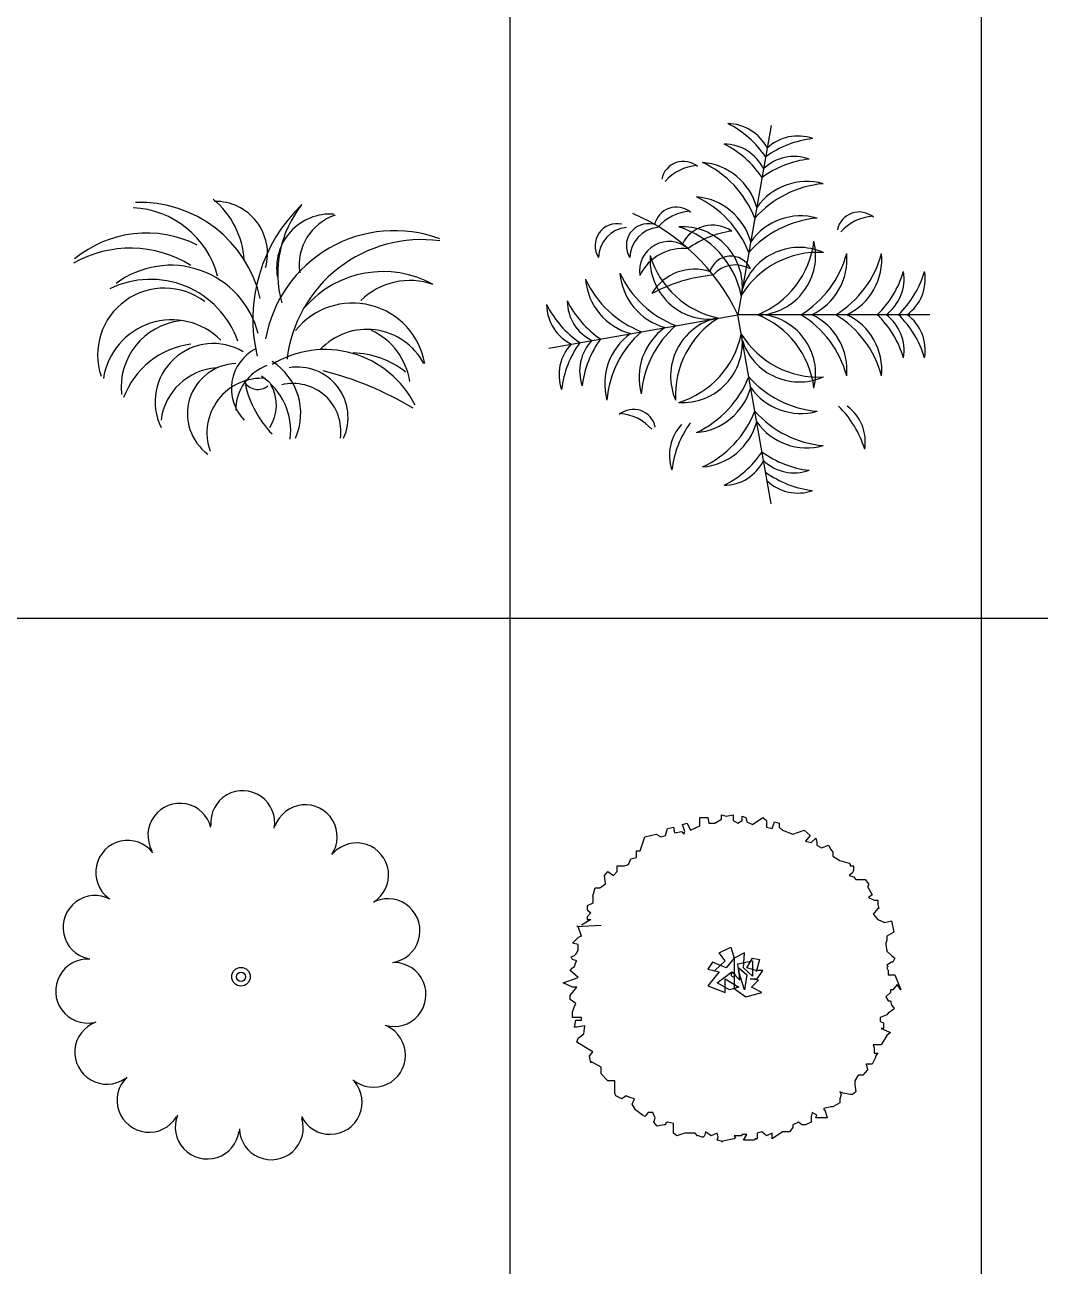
# Model space of a CAD drawing. Header units: inches. Extents: x 7658 to 73799, y 48 to 40262.
# Drawn here: x 49033 to 53379, y 20051 to 25364 of the extents above; entities that cross this region are included whole.
import ezdxf

# ---------------------------------------------------------------- set-up
doc = ezdxf.new("R2010")
doc.units = ezdxf.units.IN
doc.layers.add('www.cad-blocks.net', color=7, linetype='Continuous')

# ---------------------------------------------------------------- blocks, each defined once
blk = doc.blocks.new('A$C516926BB')
for p, q in [((39.72236739867458, 38.51941162519506), (39.7223673986739, -2.748136921582045e-06)), ((41.73906751558161, 38.51941162519506), (41.73906751558116, 2.361047870836956)), ((7.570399702672148e-07, 22.12922739924215), (62.41206010361452, 22.12922739924215))]:
    blk.add_line(p, q)
blk = doc.blocks.new('A$C14A141C7')
at = {"color": 0}
for centre, major_axis, ratio, start_param, end_param in [((0.2842021636852223, 0.5492828836968329), (-0.3739168821868474, 0.3739168821868476), 0.9999999999997722, 4.150969047106484, 5.53396806282124), ((0.3610134339162414, 0.8065196338525311), (0.2623665516325348, 0.2623665516325348), 0.9999999999992292, 5.564176096381503, 6.373309974270062), ((0.6065212685507504, 0.8582683267327411), (-0.1584322391508573, 0.1584322391508573), 0.9999999999989552, 3.660058485645044, 5.512290698077107), ((1.449976557639502, 0.5762604668659606), (-0.4822510425955752, 0.4822510425955753), 0.9999999999999774, -0.02114833436326968, 1.016368639412213), ((1.345917126296627, 0.77352540915399), (-0.3334740703767872, 0.3334740703767872), 0.9999999999993618, 0.1093860415726791, 1.05378399546605), ((0.2366498775279524, 0.6619376327780628), (-0.2782019568741371, 0.2782019568741371), 0.9999999999994459, 4.185812465738694, 5.448754256104983), ((1.100084648508755, 0.7974385386357881), (0.1630271173311147, 0.1630271173311147), 0.9999999999992768, 0.7200572729341242, 2.527800041019533), ((1.191201776202661, 0.8097913934832377), (0.1589676630545992, 0.1589676630545992), 0.9999999999999835, 1.10902695833482, 2.50556916417543), ((0.3128385628251635, 0.4627521746319871), (-0.342140661811149, 0.342140661811149), 0.9999999999997027, -1.251174119013195, -0.09466514193853826), ((1.374533029665372, 0.3964781697970921), (0.5603013470934455, 1.26238537156947e-07), 0.9999996362024611, 1.219022369269767, 2.968097172727333), ((0.2436850342307935, 0.3902380303461541), (-0.3477638518344734, 0.3477638518344734), 0.9999999999999312, -1.340121168744095, -0.2670065204988867), ((1.49044428959337, 0.3380457389823732), (0.5804391225605374, 1.908006356608362e-07), 0.9999996362019524, 1.437488156166827, 3.023496353233944), ((0.4156424645057086, 0.4220297630681671), (0.2733757662973476, 0.2733757662973476), 0.9999999999997018, 5.743398485232064, 7.71488687060951), ((1.325366162297541, 0.3384025935540649), (-0.3134097271248558, 0.3134097271248558), 0.9999999999997891, -1.291346233344619, 0.06677630595280237), ((0.3300047297191213, 0.3518475068271982), (-0.2803726904955665, 0.2803726904955665), 0.999999999999801, 4.266964183195796, 5.953817097028915), ((1.439543177874612, 0.4434103971007062), (-0.2121792195766952, 0.2121792195766952), 0.9999999999996293, -1.127376313357043, -0.00952540968951876), ((0.3894227140735893, 0.4253313503093068), (-0.2020888384192049, 0.2020888384192049), 0.9999999999996784, -1.434328561582565, 1.113008556512126), ((1.195003209673359, 0.3335348594712286), (0.2216102886034803, 0.2216102886034803), 0.9999999999996162, 5.673001704143447, 7.96293279247052), ((0.421329166020314, 0.2780029193709197), (0.2099985601318451, 0.2099985601318451), 0.9999999999997026, 0.003017307346315899, 2.199890062843704), ((0.4902153634741353, 0.286547436598994), (0.2023866461186891, 0.2023866461186891), 0.9999999999996476, 0.9016248731769823, 2.464061607264533), ((1.256219419163699, 0.2598211334027383), (0.1942086012938404, 0.1942086012938404), 0.9999999999997852, 5.984025974134259, 7.886892945063146), ((0.5989562043273509, 0.2239239758937401), (0.1765087169942413, 0.1765087169942413), 0.9999999999998216, 0.2483246192832579, 2.811453405085695), ((1.155384640009515, 0.2685333654335409), (-0.2031710577766967, 0.2031710577766967), 0.9999999999998196, 4.073693020737664, 5.068039546331693), ((0.5468956223369332, 0.1189696636110966), (0.2504309995991095, 0.2504309995991095), 0.9999999999984482, 0.9104380478947124, 2.001313506017037), ((0.8677615617384618, 0.2808155413288205), (-0.1356056474000821, 0.1356056474000821), 0.9999999999999617, -0.3189154527286222, 1.564007578474472), ((1.07675378266822, 0.0162130051942313), (-0.3052553455475255, 0.3052553455475255), 0.9999999999999842, 4.392694780627716, 6.050634425146987), ((1.187102535960094, 0.05962478625224321), (-0.2647061945036034, 0.2647061945036034), 0.9999999999989548, -1.461463324678168, -0.8129168924668198), ((0.7027873756885583, 0.1734131886164505), (-0.1519623945955764, 0.1519623945955765), 0.9999999999981937, -0.747648200967837, 1.724318287912904), ((0.8987970039481752, 0.1878761035679872), (-0.1443356371325365, 0.1443356371325365), 0.9999999999990801, -0.4270893155497268, 0.7885453567788763), ((0.7087130203626657, 0.1743028991663778), (0.1866926949858433, 0.1866926949858433), 0.999999999999888, 5.085471001833612, 6.503630873892785), ((0.9595712496779925, 0.157211468563446), (-0.1525784934102495, 0.1525784934102496), 0.9999999999994869, 3.50330641867437, 5.667207685892095), ((0.6304916379738188, 0.1126161482309271), (-0.1823762496040886, 0.1823762496040887), 0.9999999999981786, -0.7152432423279114, 0.655076169354444), ((0.804303140617094, 0.09206466412069858), (-0.1646798721829751, 0.1646798721829751), 0.9999999999993903, -0.8642290677881279, 1.128578664272904), ((0.6472504892512916, 0.09843882921472868), (-0.1998443062983391, 0.1998443062983392), 0.9999999999991499, 3.804595692123995, 4.908333483431991), ((0.7518937840363833, -0.9474522368125236), (0.9487740722296842, 0.948774072229684), 0.9999999999987694, 0.2352958505206691, 0.5464718867027509), ((0.7894515175366905, 0.3451068738231697), (0.04787510668591647, 0.04787510668591647), 0.9999999999992285, 2.892119808922639, 4.602429544233416), ((1.175960090290346, 0.4001277330512494), (-0.3196895610268635, 0.3196895610268636), 0.9999999999963991, 1.01590500656011, 1.551190884083124), ((0.6900089362552535, 0.2093333454654385), (0.126158765583588, 0.126158765583588), 0.9999999999991118, 4.935174317754877, 6.010371637677675), ((0.939864114544207, 0.09788514022602612), (0.1448259467599128, 0.1448259467599128), 0.9999999999993548, 5.353819428725002, 7.308494412801098)]:
    blk.add_ellipse(centre, major_axis=major_axis, ratio=ratio, start_param=start_param, end_param=end_param, dxfattribs=at)
blk = doc.blocks.new('A$C003916FA')
at = {"color": 0}
for p in [(0.9611773817202902, 1.618898452422854), (0.009000062976156187, 0.666721480358774), (1.64038618152108, 0.8094492191994505), (0.9611773817202902, -1.365037860523444e-08)]:
    blk.add_line(p, (0.818449590395403, 0.8094492191994505), dxfattribs=at)
for centre, major_axis, ratio, start_param, end_param in [((0.7739324068536462, 1.437569661569569), (-0.1341456978707299, 0.1341456978707299), 0.9999999999992031, 4.385837204752832, 5.491230419149345), ((0.5838419080730546, 1.245534048507579), (-0.3019403602642543, 0.3019403602642544), 0.9999999999979783, 4.521733955780484, 5.033169115982558), ((1.188058548266781, 1.138994391505776), (0.3019403602638882, 0.301940360263888), 0.999999999999027, 0.9009502367293262, 1.41238550500494), ((1.075111981115697, 1.384463596080423), (0.1341456978707361, 0.1341456978707361), 0.9999999999993591, 0.442888920160434, 1.548282289281289), ((0.7584842910077896, 1.349959074415892), (-0.1341456978707299, 0.1341456978707299), 0.9999999999992031, 4.385837204752832, 5.491230419149345), ((0.568393792227198, 1.157923461353903), (0.3019403602636219, 0.3019403602636219), 0.9999999999987204, 6.092530282575065, 6.603965442778442), ((1.059663865363063, 1.296853008926746), (0.1341456978707361, 0.1341456978707361), 0.9999999999993591, 0.442888920160434, 1.548282289281289), ((0.5854046436318185, 1.370915485214709), (-0.06686084454950232, 0.06686084454950232), 0.9999999999984842, -1.488032947144741, 0.5890055562258087), ((0.6602145777096666, 1.242870846392407), (0.1453885398350126, 0.1453885398350126), 0.9999999999979265, 0.8659978724797053, 1.626832772550715), ((0.6458617579296515, 1.199231362419368), (-0.185794688422889, 0.185794688422889), 0.9999999999989508, 4.193134342207689, 5.417392269697752), ((0.4810664669555536, 1.061814493647489), (-0.3114604713608367, 0.3114604713608368), 0.9999999999994017, 4.299988403448278, 5.062092924150393), ((1.172610432514148, 1.051383804352099), (0.3019403602638882, 0.301940360263888), 0.999999999999027, 0.9009502367293262, 1.41238550500494), ((1.113942496104528, 1.116696129141474), (-0.1857946884228173, 0.1857946884228174), 0.9999999999993102, -1.05406926193597, 0.1701888669246099), ((1.221800060626492, 0.9312032231757712), (-0.3114604713607218, 0.3114604713607219), 0.9999999999992257, -0.6987699020001171, 0.06333478352668376), ((0.5544976132371175, 1.175171030500678), (0.06686084454941683, 0.06686084454941682), 0.9999999999987251, 0.08276337965038551, 2.159801883021775), ((0.6198992433896819, 1.05199067981539), (0.1857946884228239, 0.1857946884228239), 0.9999999999991471, 5.763930669001539, 6.988188596492655), ((0.4551039523223608, 0.9145738110435104), (-0.3114604713608367, 0.3114604713608368), 0.9999999999994017, 4.299988403448278, 5.062092924150393), ((0.01683682220163973, 0.4274909873433899), (-0.6278833253125319, 0.627883325312532), 0.999999999999234, 4.371651884382283, 5.090401008680911), ((0.6293075472217424, 1.047126391678376), (0.1453885398349124, 0.1453885398349124), 0.9999999999978376, 0.8659978724798381, 1.626832772551534), ((1.195837546273196, 0.7839625401984449), (0.3114604713613324, 0.3114604713613324), 0.9999999999975326, 0.8720264247963759, 1.634131110321035), ((1.087979981564558, 0.9694554465374949), (-0.185794688422639, 0.1857946884226391), 0.9999999999997028, -1.054069261935802, 0.1701888669247518), ((1.337475716472909, 1.154566350880259), (-0.0668608445494104, 0.06686084454941042), 0.999999999998199, -1.488032947146319, 0.5890055562282992), ((1.412285650550984, 1.026521712431304), (0.1453885398349038, 0.1453885398349038), 0.999999999998685, 0.8659978724805221, 1.626832772552318), ((0.3011427765381995, 1.105449674606461), (0.0662645268627631, 0.0662645268627631), 0.9999999999994252, 0.5595131247053448, 2.929591752426639), ((0.3539640730180054, 1.051520893716543), (-0.09304232581096004, 0.09304232581096004), 0.999999999999193, -0.6949116978071317, 0.7619053943720515), ((0.4350732414879985, 1.105449674606461), (0.0662645268627631, 0.0662645268627631), 0.9999999999994252, 0.5595131247053448, 2.929591752426639), ((0.4878945381544781, 1.051520893716543), (-0.09304232581096004, 0.09304232581096004), 0.999999999999193, -0.6949116978071317, 0.7619053943720515), ((0.581872212047756, 0.9292323612928612), (-0.1811163919110658, 0.1811163919110658), 0.9999999999999135, 3.812251839108248, 5.561222502517523), ((0.4535549532781715, 0.813913406918573), (0.2740065563160405, 0.2740065563160404), 0.9999999999995847, 5.701405222012923, 6.775154925288603), ((0.710262559546436, 1.04975558784713), (0.1010235809029414, 0.1010235809029414), 0.9999999999994764, 0.1742978004466259, 1.909449465813654), ((0.5234135628425065, 0.9968476999624727), (-0.08900490374505779, 0.0890049037450578), 0.9999999999978512, -1.503175144091317, 0.9420634770249197), ((0.8464185190323406, 0.7593822499686667), (0.2906016656854276, 0.2906016656854275), 0.999999999998616, 0.9176220331823846, 1.41186971138669), ((0.7594826697181816, 1.169575354284689), (0.274006556316003, 0.274006556316003), 0.9999999999999458, 4.305142017290161, 5.378891667261944), ((0.8953317696709746, 1.063232495682541), (-0.1811163919111836, 0.1811163919111836), 0.9999999999996181, 2.415988417839743, 4.164958994563516), ((0.583852175199354, 0.8874777431378789), (-0.1452432330501856, 0.1452432330501856), 0.9999999999999276, -0.8944178283712638, 0.3333065012209273), ((0.7876380504537792, 0.9676801095113206), (0.06541853935299365, 0.06541853935299363), 0.9999999999961097, 5.920606100318818, 8.379812477643476), ((1.081727869581982, 0.841094354532288), (-0.1811163919111778, 0.1811163919111778), 0.9999999999996413, -1.197899483129041, 0.551071414411799), ((1.162865230925718, 0.6888429129226097), (0.2740065563159987, 0.2740065563159987), 0.9999999999999714, 0.729760737367819, 1.803510652066963), ((0.8588828330402976, 1.185529384354368), (-0.3114604713607116, 0.3114604713607116), 0.9999999999984073, 2.903725287008314, 3.665829752494826), ((1.02282848198297, 1.04709995194321), (0.1857946884228336, 0.1857946884228336), 0.9999999999996899, 4.367667500077317, 5.59192518997254), ((1.00839499484573, 1.185529384354368), (0.3114604713607193, 0.3114604713607193), 0.999999999999548, 4.474521613803239, 5.236626079288836), ((1.172340643881853, 1.04709995194321), (-0.1857946884228024, 0.1857946884228024), 0.9999999999987212, 2.796871173281915, 4.021128863178505), ((0.6986664048185958, 1.046026511760829), (0.1811163919111139, 0.1811163919111138), 0.9999999999997125, 2.29275917749226, 4.041729877619094), ((0.8139854011456009, 1.174343723849006), (0.2740065563161256, 0.2740065563161256), 0.9999999999989216, 2.649622834032319, 3.72337259466679), ((0.6335588653498689, 0.7913225840211453), (-0.1505470426555922, 0.1505470426555923), 0.9999999999998161, -1.109197485356116, 0.25075560728409), ((0.8087496410378208, 0.8941099611429308), (0.0906667396387821, 0.09066673963878209), 0.9999999999991045, 0.269474740740087, 1.634840075722745), ((0.5660842243241859, 1.146832219993485), (0.311460471360667, 0.3114604713606668), 0.9999999999996672, 2.791888431440269, 3.553992983620506), ((0.4286673055601113, 0.9820369891583596), (0.1857946884227657, 0.1857946884227657), 0.9999999999989758, 2.436589306033475, 3.660847107139312), ((0.7133249605874425, 1.172794725368249), (-0.3114604713611105, 0.3114604713611106), 0.9999999999985552, 1.221092104645945, 1.983196656825145), ((0.575908041823368, 1.007999494159549), (0.1857946884226496, 0.1857946884226495), 0.9999999999994243, 2.436589306032833, 3.660847107138892), ((0.777816845566349, 0.2875450920923868), (0.4909622527237034, 0.4909622527237033), 0.9999999999970596, 0.8796588934335499, 1.276517192847477), ((1.118208116766027, 1.11621793564359), (-0.3019403602636274, 0.3019403602636274), 0.9999999999988329, 3.125470904828587, 3.636905959829989), ((1.340335215013965, 0.9623620409945488), (-0.1341456978706389, 0.1341456978706389), 0.9999999999984309, 2.989574121176739, 4.094966959977092), ((1.208745141934287, 1.11621793564359), (-0.3019403602636274, 0.3019403602636274), 0.9999999999988329, 3.125470904828587, 3.636905959829989), ((1.430872240462122, 0.9623620409945488), (0.1341456978708442, 0.1341456978708442), 0.9999999999988022, 4.560370447973016, 5.665763286770482), ((0.3817422376732793, 1.043947076896302), (0.3019403602636642, 0.3019403602636641), 0.9999999999964096, 2.820812226530208, 3.332247340523504), ((0.189706554655686, 0.8538566472702769), (-0.1341456978706644, 0.1341456978706644), 0.9999999999990621, 0.7919548832600416, 1.897347813502659), ((0.2779395385427961, 0.8694144972384947), (-0.1341456978706454, 0.1341456978706455), 0.9999999999998523, 0.7919548832584398, 1.897347813502899), ((0.469975221560162, 1.059504926864747), (0.3019403602636569, 0.3019403602636569), 0.9999999999983207, 2.820812226531255, 3.332247340523149), ((0.7594826697181816, 0.4493230844877871), (-0.274006556316003, 0.274006556316003), 0.9999999999999458, 4.045886293507435, 5.119635943479218), ((0.8953317696709746, 0.555665943463282), (0.1811163919111836, 0.1811163919111836), 0.9999999999996181, 5.259818966205863, 7.008789542929637), ((0.8588828330402976, 0.4333690544181081), (0.3114604713607116, 0.3114604713607116), 0.999999999998407, 5.758948208274553, 6.521052673761066), ((1.02282848198297, 0.571798486829266), (-0.185794688422999, 0.185794688422999), 0.9999999999990941, 3.832852770797132, 5.057110460692242), ((1.00839499484573, 0.4333690544181081), (-0.311460471360719, 0.311460471360719), 0.999999999999549, 4.188151881480542, 4.950256346966142), ((1.172340643881853, 0.571798486829266), (0.1857946884228572, 0.1857946884228572), 0.9999999999993168, 5.403649097591167, 6.627906787487644), ((1.118208116766027, 0.5026805031288859), (0.3019403602636274, 0.3019403602636274), 0.9999999999988332, 5.78787200093939, 6.299307055940792), ((1.340335215013965, 0.656536397777927), (0.1341456978706389, 0.1341456978706389), 0.9999999999984311, 5.329811000792287, 6.43520383959264), ((1.208745141934287, 0.5026805031288859), (0.3019403602636274, 0.3019403602636274), 0.9999999999988332, 5.78787200093939, 6.299307055940792), ((1.430872240462122, 0.656536397777927), (-0.1341456978708441, 0.1341456978708442), 0.9999999999988024, 3.759014673998897, 4.864407512796364), ((0.6584433052209988, 0.5399189262714117), (-0.1857946884228448, 0.1857946884228448), 0.9999999999993744, -0.1701885240029344, 1.054069075726733), ((0.8439362788551534, 0.4320614010812278), (0.3114604713609014, 0.3114604713609014), 0.9999999999989052, 1.507461904151421, 2.269566291506276), ((0.7868044436434047, 0.5461710359797962), (0.1811163919110859, 0.1811163919110859), 0.999999999999539, 1.019725076704655, 2.76869554269387), ((0.9390559408286663, 0.4650337039668102), (-0.2740065563160153, 0.2740065563160153), 0.9999999999996019, -0.2327140001722623, 0.84103554903262), ((0.3310456235383299, 0.5682350321717422), (0.1341456978708677, 0.1341456978708676), 0.9999999999986381, 1.593310727739782, 2.698703503260441), ((0.576514917600889, 0.4552885062969381), (0.3019403602639238, 0.3019403602639237), 0.9999999999995158, 1.729207494273439, 2.240642500189372), ((0.5112025687710684, 0.5139564212702226), (-0.1857946884227568, 0.1857946884227568), 0.999999999999865, -0.1701885240035592, 1.054069075726523), ((0.6966955424054504, 0.4060988957064637), (-0.3114604713606948, 0.3114604713606948), 0.999999999999698, -0.06333442264317668, 0.6987699647121124), ((0.581872212047756, 0.689666077106267), (0.1811163919110658, 0.1811163919110658), 0.9999999999999135, 3.863555458251857, 5.61252612166113), ((0.4535549532781715, 0.8049850318539029), (-0.2740065563160404, 0.2740065563160405), 0.9999999999995847, 2.649623035480777, 3.723372738756456), ((1.081727869581982, 0.7778040842401879), (0.1811163919111632, 0.1811163919111632), 0.9999999999996276, 2.590521239177124, 4.339492136718839), ((1.162865230925718, 0.9300555258498662), (-0.2740065563159986, 0.2740065563159986), 0.9999999999999718, 1.33808200152283, 2.411831916221974), ((0.2428126396514472, 0.552677182203297), (0.1341456978707711, 0.1341456978707711), 0.9999999999993472, 1.593310727739798, 2.698703503259587), ((0.4882819336207831, 0.4397306563287202), (-0.3019403602634302, 0.3019403602634304), 0.9999999999972328, 0.1584111674794799, 0.6698461733966483), ((0.4551039523223608, 0.7043246277289654), (0.3114604713608367, 0.3114604713608367), 0.9999999999994017, 4.362685036618986, 5.124789557321101), ((1.195837546273196, 0.8349358985740309), (-0.3114604713613324, 0.3114604713613324), 0.9999999999975324, 1.507461543268759, 2.269566228793417), ((0.6198992433896819, 0.5669077589570861), (-0.1857946884228239, 0.1857946884228239), 0.9999999999991471, 2.436589364276724, 3.660847291767841), ((1.087979981564558, 0.6494429922349809), (0.185794688422639, 0.185794688422639), 0.9999999999997029, 2.971403786665041, 4.195661915525594), ((0.3720361180151031, 0.3097744942822374), (-0.06686084454941192, 0.06686084454941194), 0.9999999999993896, 4.123383424157504, 6.200421927529256), ((0.2972261838438044, 0.1817298554599347), (0.1453885398346169, 0.1453885398346168), 0.9999999999993195, 6.22714886142279, 6.987983761496047), ((0.4810664669555536, 0.5570839451249867), (0.3114604713608367, 0.3114604713608367), 0.9999999999994017, 4.362685036618986, 5.124789557321101), ((1.221800060626492, 0.6876952155967047), (0.3114604713607219, 0.3114604713607218), 0.9999999999992262, 3.078257870063109, 3.84036255558991), ((0.9521789647790229, 0.1111915937005961), (0.3019403602636274, 0.3019403602636274), 0.9999999999988332, 5.78787200093939, 6.299307055940792), ((1.174306063026961, 0.2650474883496372), (0.1341456978706389, 0.1341456978706389), 0.9999999999984311, 5.329811000792287, 6.43520383959264), ((0.7151275576306944, 0.2087859428568208), (0.1341456978708677, 0.1341456978708676), 0.9999999999986381, 1.593310727739782, 2.698703503260441), ((0.9605968516000303, 0.0958394169820167), (-0.3019403602636301, 0.3019403602636302), 0.99999999999883, 0.1584111674787998, 0.6698461733953422), ((0.6458617579296515, 0.4196670763531074), (0.185794688422889, 0.185794688422889), 0.9999999999989508, 4.007385691071628, 5.23164361856169), ((1.113942496104528, 0.5022023096310022), (0.1857946884227535, 0.1857946884227535), 0.9999999999992409, 2.971403786664465, 4.195661915525793), ((0.568393792227198, 0.460974977418573), (-0.3019403602636218, 0.3019403602636219), 0.9999999999987204, 2.820812517990937, 3.332247678194315), ((1.172610432514148, 0.5675146344203768), (-0.3019403602638879, 0.3019403602638879), 0.999999999999027, 1.729207148584853, 2.240642416860467), ((0.7584842910077896, 0.2689393643565836), (0.1341456978707299, 0.1341456978707298), 0.9999999999992032, 3.933547541620034, 5.038940756016547), ((1.059663865363063, 0.3220454298457298), (-0.1341456978707361, 0.1341456978707361), 0.9999999999993587, 1.593310364308504, 2.698703733429359), ((1.187839700993436, 0.4811451918724288), (0.3019403602636016, 0.3019403602636015), 0.9999999999994243, 3.300003475379991, 3.811438743656055), ((1.074893133842352, 0.2356759869244343), (-0.1341456978707361, 0.1341456978707361), 0.9999999999993587, 1.593310364308504, 2.698703733429359)]:
    blk.add_ellipse(centre, major_axis=major_axis, ratio=ratio, start_param=start_param, end_param=end_param, dxfattribs=at)
blk = doc.blocks.new('A$C0B0E77E6')
for centre, major_axis, ratio, start_param, end_param in [((0.8003880957360252, 1.442288008897549), (-0.09683619833919441, 0.09683619833919442), 0.9999999999967607, 3.752947920099214, 7.151951814343205), ((0.5316586107910553, 1.388311776644741), (-0.09683619833919702, 0.09683619833919703), 0.9999999999973488, 4.171826792980123, 7.570830711507055), ((1.067838815654795, 1.382295662080423), (-0.09683619833915855, 0.09683619833915855), 0.999999999998687, 3.334069006161006, 6.73307293715443), ((0.3081161301647626, 1.229699945808989), (0.09683619833908644, 0.09683619833908642), 0.9999999999999238, 6.161502049265377, 9.560506037044489), ((1.287766111320025, 1.218707957829338), (-0.09683619833918218, 0.0968361983391822), 0.9999999999982601, 2.915189980663944, 6.314193985123021), ((0.168413179500476, 0.993877943459438), (-0.09683619833914188, 0.09683619833914191), 0.9999999999996978, -1.273600538391687, 2.125403517774521), ((1.42214255500835, 0.9798106960558925), (-0.09683619833931102, 0.09683619833931104), 0.9999999999951839, 2.496310846924055, 5.895314912951497), ((0.1367056676388074, 0.7216215353996631), (-0.09683619833916224, 0.09683619833916225), 0.9999999999992171, -0.8547213923508297, 2.544282686088914), ((0.7929925031521634, 0.7831637098631745), (0.02813831186521298, 0.02813831186521298), 0.9999999999882662, 5.497787143776272, 11.78097245095586), ((0.7929925031521634, 0.7831637098631745), (-0.01406915593257147, 0.01406915593257148), 0.9999999999932434, 3.92699081699062, 10.21017612417021), ((1.447733239312583, 0.7069113838524572), (0.09683619833906162, 0.09683619833906161), 0.9999999999998573, 3.648228006692567, 7.047232081645693), ((0.2184761119926861, 0.460006328675945), (-0.0968361983390527, 0.09683619833905271), 0.9999999999995428, -0.4358422296752185, 2.963161810182387), ((1.36011330232509, 0.4471967917172606), (0.09683619833920148, 0.09683619833920147), 0.9999999999981455, 3.229348903350129, 6.628352928682665), ((0.3995856599501622, 0.2542679687933287), (-0.09683619833911024, 0.09683619833911024), 0.9999999999995338, -0.01696314446080693, 3.382040821490584), ((1.174433026760425, 0.2455739318104406), (0.09683619833907581, 0.09683619833907578), 0.9999999999999193, 2.810469918527627, 6.209473868527856), ((0.6487188254782268, 0.1399804874256461), (-0.09683619833927756, 0.09683619833927758), 0.9999999999950598, 0.4019158204556812, 3.800919726083042), ((0.9227982198308382, 0.1369052283002929), (0.09683619833927032, 0.09683619833927032), 0.9999999999958246, 2.391591028627589, 5.790594927436336)]:
    blk.add_ellipse(centre, major_axis=major_axis, ratio=ratio, start_param=start_param, end_param=end_param)
blk = doc.blocks.new('A$C5ED60417')
for p, q in [((0.5848410350197355, 1.35043282098195), (0.5848410350197355, 1.385889389665408)), ((0.5848410350197355, 1.385889389665408), (0.6192686331824007, 1.385889389665408)), ((0.6192686331824007, 1.385889389665408), (0.6241501584249818, 1.36225167720977)), ((0.678189497216863, 1.379928575161784), (0.678189497216863, 1.397605473113572)), ((0.678189497216863, 1.397605473113572), (0.6978868794953996, 1.391747431389604)), ((0.6978868794953996, 1.391747431389604), (0.7273473112636566, 1.397605473113572)), ((0.7273473112636566, 1.397605473113572), (0.7273473112636566, 1.374070533437589)), ((0.7666564346691302, 1.374070533437589), (0.7666564346691302, 1.391747431389604)), ((0.7666564346691302, 1.391747431389604), (0.7813866505532587, 1.385889389665408)), ((0.7813866505532587, 1.385889389665408), (0.786353816449946, 1.368212491464647)), ((0.8109327234733428, 1.356393635236827), (0.8551233716236766, 1.385889389665408)), ((0.8551233716236766, 1.385889389665408), (0.8698535875078051, 1.374070533437589)), ((0.4374532340307269, 1.309220983105433), (0.4472162840181682, 1.33871673728504)), ((0.4472162840181682, 1.33871673728504), (0.4717951910417924, 1.344574779257982)), ((0.4717951910417924, 1.344574779257982), (0.4767623569382522, 1.321039839333253)), ((0.5111043144470386, 1.356393635236827), (0.5308016962278543, 1.36225167720977)), ((0.520953005088586, 1.326897881057221), (0.5111043144470386, 1.356393635236827)), ((0.5308016962278543, 1.36225167720977), (0.5455319121119828, 1.332755922781416)), ((0.5455319121119828, 1.332755922781416), (0.5848410350197355, 1.35043282098195)), ((0.6241501584249818, 1.36225167720977), (0.648729065448606, 1.36225167720977)), ((0.648729065448606, 1.36225167720977), (0.678189497216863, 1.379928575161784)), ((0.7273473112636566, 1.374070533437589), (0.7470446935424206, 1.36225167720977)), ((0.7470446935424206, 1.36225167720977), (0.7666564346691302, 1.374070533437589)), ((0.786353816449946, 1.368212491464647), (0.8109327234733428, 1.356393635236827)), ((0.8698535875078051, 1.374070533437589), (0.8698535875078051, 1.344574779257982)), ((0.8698535875078051, 1.344574779257982), (0.8944324945312019, 1.33871673728504)), ((0.8944324945312019, 1.33871673728504), (0.9042811856706976, 1.368212491464647)), ((0.9042811856706976, 1.368212491464647), (0.9239785679492343, 1.36225167720977)), ((0.9239785679492343, 1.36225167720977), (0.9239785679492343, 1.344574779257982)), ((0.9239785679492343, 1.344574779257982), (0.9387087838333628, 1.332755922781416)), ((0.9387087838333628, 1.332755922781416), (0.9828994319836966, 1.315079024829402)), ((0.9828994319836966, 1.315079024829402), (1.03205724603049, 1.332755922781416)), ((1.03205724603049, 1.332755922781416), (1.056636153054114, 1.309220983105433)), ((0.3292889147976439, 1.244371432773278), (0.3489862965784596, 1.303260168601582)), ((0.3489862965784596, 1.303260168601582), (0.3981441106252532, 1.315079024829402)), ((0.3981441106252532, 1.315079024829402), (0.4177558522499112, 1.303260168601582)), ((0.4177558522499112, 1.303260168601582), (0.4374532340307269, 1.309220983105433)), ((0.4767623569382522, 1.321039839333253), (0.5062227892044575, 1.326897881057221)), ((0.5062227892044575, 1.326897881057221), (0.5160714803437259, 1.315079024829402)), ((0.5160714803437259, 1.315079024829402), (0.520953005088586, 1.326897881057221)), ((1.056636153054114, 1.309220983105433), (1.03693877077535, 1.285583270649795)), ((1.03693877077535, 1.285583270649795), (1.061517677798747, 1.279725228925827)), ((1.061517677798747, 1.279725228925827), (1.081215060077511, 1.297402126877614)), ((1.081215060077511, 1.297402126877614), (1.086096584822371, 1.279725228925827)), ((1.086096584822371, 1.279725228925827), (1.086096584822371, 1.267906372698008)), ((0.3145586989135154, 1.244371432773278), (0.3292889147976439, 1.244371432773278)), ((0.3145586989135154, 1.214875678593444), (0.3145586989135154, 1.244371432773278)), ((1.086096584822371, 1.267906372698008), (1.105793967100908, 1.256087516470188)), ((1.105793967100908, 1.256087516470188), (1.135254398869165, 1.267906372698008)), ((1.135254398869165, 1.267906372698008), (1.145103090008433, 1.25022947474622)), ((1.145103090008433, 1.25022947474622), (1.154951781147929, 1.238410618518401)), ((1.154951781147929, 1.238410618518401), (1.154951781147929, 1.226591762290582)), ((1.154951781147929, 1.226591762290582), (1.154951781147929, 1.220733720566386)), ((0.2310589273577079, 1.155884170234231), (0.2310589273577079, 1.17941911015896)), ((0.2310589273577079, 1.17941911015896), (0.2605193596239133, 1.17941911015896)), ((0.2605193596239133, 1.17941911015896), (0.2801311007506229, 1.185379924413837)), ((0.2801311007506229, 1.185379924413837), (0.2899797918898912, 1.208914864338567)), ((0.2899797918898912, 1.208914864338567), (0.3145586989135154, 1.214875678593444)), ((1.154951781147929, 1.220733720566386), (1.184412212916186, 1.203056822614599)), ((1.184412212916186, 1.203056822614599), (1.22372133632166, 1.191237966137805)), ((1.22372133632166, 1.191237966137805), (1.22860286106652, 1.185379924413837)), ((1.22860286106652, 1.185379924413837), (1.22860286106652, 1.17941911015896)), ((1.22860286106652, 1.17941911015896), (1.243418718102475, 1.17941911015896)), ((1.243418718102475, 1.17941911015896), (1.243418718102475, 1.161742211958199)), ((0.1769339479119481, 1.138207272282443), (0.1916641637960765, 1.155884170234231)), ((0.1819011133109143, 1.102750703598986), (0.1769339479119481, 1.138207272282443)), ((0.1916641637960765, 1.155884170234231), (0.2162430708197007, 1.138207272282443)), ((0.2162430708197007, 1.138207272282443), (0.2310589273577079, 1.155884170234231)), ((1.238451552205788, 1.14992335573038), (1.22372133632166, 1.138207272282443)), ((1.22372133632166, 1.138207272282443), (1.243418718102475, 1.132246457778592)), ((1.243418718102475, 1.161742211958199), (1.238451552205788, 1.14992335573038)), ((1.243418718102475, 1.132246457778592), (1.253181768089917, 1.120530374330656)), ((1.253181768089917, 1.120530374330656), (1.29249089149539, 1.120530374330656)), ((1.29249089149539, 1.120530374330656), (1.307306748033398, 1.102750703598986)), ((0.1277761333672061, 1.049720009743396), (0.1376248245064744, 1.085073805647198)), ((0.1376248245064744, 1.085073805647198), (0.1573222062872901, 1.085073805647198)), ((0.1573222062872901, 1.085073805647198), (0.1819011133109143, 1.102750703598986)), ((1.307306748033398, 1.096892661875017), (1.30233958213671, 1.091034620150822)), ((1.30233958213671, 1.091034620150822), (1.322036964415474, 1.055578051467592)), ((1.307306748033398, 1.102750703598986), (1.307306748033398, 1.096892661875017)), ((0.1277761333672061, 1.020224255314815), (0.1032828674956363, 1.008405399086996)), ((0.1277761333672061, 1.049720009743396), (0.1277761333672061, 1.020224255314815)), ((1.322036964415474, 1.055578051467592), (1.307306748033398, 1.043861967770454)), ((1.307306748033398, 1.043861967770454), (1.331800014402916, 1.032043111542635)), ((1.331800014402916, 1.032043111542635), (1.346615871438871, 1.032043111542635)), ((1.346615871438871, 1.032043111542635), (1.346615871438871, 1.014366213590847)), ((1.346615871438871, 1.014366213590847), (1.351497396183731, 0.9966893156390597)), ((0.1032828674956363, 1.008405399086996), (0.1032828674956363, 0.9907285011352087)), ((0.1032828674956363, 0.9907285011352087), (0.1180130833797648, 0.9789096449073895)), ((0.1180130833797648, 0.9789096449073895), (0.1032828674956363, 0.9612327469556021)), ((0.1032828674956363, 0.9612327469556021), (0.1032828674956363, 0.9494138907277829)), ((1.346615871438871, 0.9966893156390597), (1.326918489160335, 0.9730516031834213)), ((1.326918489160335, 0.9730516031834213), (1.346615871438871, 0.9494138907277829)), ((1.351497396183731, 0.9966893156390597), (1.346615871438871, 0.9966893156390597)), ((0.05900657819347543, 0.9200209093278318), (0.1622037315300986, 0.9258789510518)), ((0.06388810343628393, 0.9200209093278318), (0.05900657819347543, 0.9200209093278318)), ((0.07870396047223949, 0.878706298920406), (0.06388810343628393, 0.9200209093278318)), ((0.1180130833797648, 0.9494138907277829), (0.07870396047223949, 0.9258789510518)), ((0.1032828674956363, 0.9494138907277829), (0.1180130833797648, 0.9494138907277829)), ((1.346615871438871, 0.9494138907277829), (1.376076303207128, 0.9376978072796192)), ((1.376076303207128, 0.9376978072796192), (1.405536735473333, 0.9435558490038147)), ((1.405536735473333, 0.9435558490038147), (1.415385426612602, 0.8963831968721934)), ((0.03939483706676583, 0.8492105444918252), (0.06388810343628393, 0.8728482569474636)), ((0.06388810343628393, 0.8728482569474636), (0.07373679457555227, 0.878706298920406)), ((0.07373679457555227, 0.878706298920406), (0.07870396047223949, 0.878706298920406)), ((1.385924994346396, 0.8610294007196444), (1.380957828449709, 0.8492105444918252)), ((1.415385426612602, 0.8963831968721934), (1.385924994346396, 0.878706298920406)), ((1.385924994346396, 0.878706298920406), (1.385924994346396, 0.8610294007196444)), ((0.06388810343628393, 0.843352502767857), (0.03939483706676583, 0.8492105444918252)), ((0.04915788755215544, 0.7961798506362356), (0.05412505344861529, 0.8020378923604312)), ((0.05412505344861529, 0.8020378923604312), (0.05900657819347543, 0.8078959340843994)), ((0.05900657819347543, 0.8078959340843994), (0.06388810343628393, 0.8197147903122186)), ((0.06388810343628393, 0.8197147903122186), (0.06388810343628393, 0.843352502767857)), ((0.6684264472294217, 0.8078959340843994), (0.7174986206223366, 0.8315336465400378)), ((0.6930053542528185, 0.7725421381805972), (0.6684264472294217, 0.8078959340843994)), ((0.7174986206223366, 0.8315336465400378), (0.7323144771603438, 0.7843609944084164)), ((0.7765051253106776, 0.8078959340843994), (0.7323144771603438, 0.7843609944084164)), ((0.7716236005658175, 0.7430463840009907), (0.7765051253106776, 0.8078959340843994)), ((1.380957828449709, 0.8492105444918252), (1.380957828449709, 0.843352502767857)), ((1.380957828449709, 0.843352502767857), (1.385924994346396, 0.8138567485882504)), ((1.385924994346396, 0.8138567485882504), (1.405536735473333, 0.7961798506362356)), ((0.03442767117007861, 0.790219036132612), (0.04915788755215544, 0.7961798506362356)), ((0.03939483706676583, 0.7784001799047928), (0.03442767117007861, 0.790219036132612)), ((0.05900657819347543, 0.7725421381805972), (0.03939483706676583, 0.7784001799047928)), ((0.03939483706676583, 0.7430463840009907), (0.04915788755215544, 0.7490071982558675)), ((0.04915788755215544, 0.7490071982558675), (0.05412505344861529, 0.766684096456629)), ((0.05412505344861529, 0.766684096456629), (0.05900657819347543, 0.7725421381805972)), ((0.6388803743093376, 0.766684096456629), (0.6192686331824007, 0.7371883422770225)), ((0.6978868794953996, 0.7430463840009907), (0.6388803743093376, 0.766684096456629)), ((0.648729065448606, 0.7312275277731715), (0.6930053542528185, 0.7725421381805972)), ((0.7323144771603438, 0.7843609944084164), (0.6978868794953996, 0.7430463840009907)), ((0.7323144771603438, 0.7843609944084164), (0.7323144771603438, 0.6545591212131967)), ((0.7470446935424206, 0.7607232819530054), (0.8109327234733428, 0.7725421381805972)), ((0.7519262182872808, 0.7253694860492033), (0.7470446935424206, 0.7607232819530054)), ((0.786353816449946, 0.7430463840009907), (0.8109327234733428, 0.7843609944084164)), ((0.8109327234733428, 0.7843609944084164), (0.8403931557395481, 0.7784001799047928)), ((0.8109327234733428, 0.7725421381805972), (0.8109327234733428, 0.7076925878484417)), ((0.8403931557395481, 0.7784001799047928), (0.8256629393576986, 0.7253694860492033)), ((1.405536735473333, 0.766684096456629), (1.385924994346396, 0.7548652402288099)), ((1.385924994346396, 0.7548652402288099), (1.390806519589205, 0.7490071982558675)), ((1.390806519589205, 0.7490071982558675), (1.385924994346396, 0.7430463840009907)), ((1.405536735473333, 0.7961798506362356), (1.420266951357462, 0.7843609944084164)), ((1.410503901370021, 0.766684096456629), (1.405536735473333, 0.766684096456629)), ((1.420266951357462, 0.7843609944084164), (1.410503901370021, 0.766684096456629)), ((7.350513442361262e-08, 0.6781968336688351), (0.06388810343628393, 0.7017317735935649)), ((0.02954614642521847, 0.7312275277731715), (0.03939483706676583, 0.7430463840009907)), ((0.06388810343628393, 0.7017317735935649), (0.02954614642521847, 0.7312275277731715)), ((0.6192686331824007, 0.7371883422770225), (0.6684264472294217, 0.7253694860492033)), ((0.6684264472294217, 0.7253694860492033), (0.6192686331824007, 0.6663779774410159)), ((0.658577756089926, 0.6781968336688351), (0.7224657865190238, 0.7253694860492033)), ((0.6930053542528185, 0.6368822232614093), (0.6930053542528185, 0.6958737316206225)), ((0.6930053542528185, 0.6958737316206225), (0.7519262182872808, 0.6605199357170477)), ((0.7224657865190238, 0.7253694860492033), (0.756893384183968, 0.6900156898966543)), ((0.756893384183968, 0.6900156898966543), (0.7519262182872808, 0.7430463840009907)), ((0.7519262182872808, 0.7430463840009907), (0.786353816449946, 0.7135506298213841)), ((0.7765051253106776, 0.6487010794892285), (0.7519262182872808, 0.7253694860492033)), ((0.8109327234733428, 0.7076925878484417), (0.7716236005658175, 0.7430463840009907)), ((0.786353816449946, 0.7135506298213841), (0.7765051253106776, 0.6487010794892285)), ((0.8256629393576986, 0.7312275277731715), (0.786353816449946, 0.7430463840009907)), ((0.835511630496967, 0.6900156898966543), (0.8010840323340744, 0.6958737316206225)), ((0.8010840323340744, 0.6958737316206225), (0.8305444646002798, 0.6958737316206225)), ((0.8551233716236766, 0.7312275277731715), (0.8256629393576986, 0.7312275277731715)), ((0.8305444646002798, 0.6958737316206225), (0.8551233716236766, 0.7312275277731715)), ((1.385924994346396, 0.7430463840009907), (1.390806519589205, 0.7312275277731715)), ((1.390806519589205, 0.7312275277731715), (1.390806519589205, 0.7135506298213841)), ((1.390806519589205, 0.7135506298213841), (1.400655210230525, 0.7135506298213841)), ((1.400655210230525, 0.7135506298213841), (1.405536735473333, 0.7135506298213841)), ((1.405536735473333, 0.7135506298213841), (1.420266951357462, 0.7135506298213841)), ((1.420266951357462, 0.7135506298213841), (1.444845858380859, 0.6487010794892285)), ((0.03939483706676583, 0.6605199357170477), (7.350513442361262e-08, 0.6781968336688351)), ((0.02954614642521847, 0.6251661398132455), (0.05900657819347543, 0.6605199357170477)), ((0.05900657819347543, 0.6605199357170477), (0.03939483706676583, 0.6605199357170477)), ((0.6192686331824007, 0.6663779774410159), (0.6930053542528185, 0.6368822232614093)), ((0.7126170953795281, 0.6487010794892285), (0.658577756089926, 0.6781968336688351)), ((0.7519262182872808, 0.6605199357170477), (0.7126170953795281, 0.6487010794892285)), ((0.7323144771603438, 0.6545591212131967), (0.7813866505532587, 0.6192053253096219)), ((0.8059655575768829, 0.6605199357170477), (0.835511630496967, 0.6900156898966543)), ((0.8502418463810955, 0.6368822232614093), (0.8059655575768829, 0.6605199357170477)), ((1.400655210230525, 0.6487010794892285), (1.400655210230525, 0.6368822232614093)), ((1.410503901370021, 0.6487010794892285), (1.400655210230525, 0.6487010794892285)), ((1.43011564249673, 0.6723387919448669), (1.410503901370021, 0.6487010794892285)), ((1.444845858380859, 0.6487010794892285), (1.43011564249673, 0.6723387919448669)), ((0.02954614642521847, 0.6073864690818027), (0.02954614642521847, 0.6251661398132455)), ((0.05412505344861529, 0.589709571129788), (0.02954614642521847, 0.6073864690818027)), ((0.04915788755215544, 0.5778907149019687), (0.05412505344861529, 0.589709571129788)), ((0.7813866505532587, 0.6192053253096219), (0.8502418463810955, 0.6368822232614093)), ((1.400655210230525, 0.6368822232614093), (1.380957828449709, 0.6192053253096219)), ((1.380957828449709, 0.6192053253096219), (1.390806519589205, 0.6015284273576071)), ((1.390806519589205, 0.6015284273576071), (1.400655210230525, 0.6015284273576071)), ((1.400655210230525, 0.6015284273576071), (1.405536735473333, 0.5838515294058197)), ((0.03939483706676583, 0.5543557752262132), (0.04915788755215544, 0.5778907149019687)), ((0.03939483706676583, 0.5307180627705748), (0.03939483706676583, 0.5543557752262132)), ((1.385924994346396, 0.5425369187494198), (1.356378921426312, 0.5307180627705748)), ((1.390806519589205, 0.5484977332532708), (1.385924994346396, 0.5425369187494198)), ((1.415385426612602, 0.5661746312050582), (1.390806519589205, 0.5484977332532708)), ((1.405536735473333, 0.5838515294058197), (1.415385426612602, 0.5720326731780006)), ((1.415385426612602, 0.5720326731780006), (1.415385426612602, 0.5661746312050582)), ((0.07373679457555227, 0.5307180627705748), (0.03939483706676583, 0.5307180627705748)), ((0.04915788755215544, 0.4895062248938302), (0.05412505344861529, 0.5190019790736642)), ((0.05412505344861529, 0.4895062248938302), (0.04915788755215544, 0.4895062248938302)), ((0.05412505344861529, 0.5190019790736642), (0.05900657819347543, 0.5190019790736642)), ((0.05900657819347543, 0.4895062248938302), (0.05412505344861529, 0.4895062248938302)), ((0.05900657819347543, 0.5190019790736642), (0.07870396047223949, 0.5190019790736642)), ((0.09343417635636797, 0.4953642666180258), (0.05900657819347543, 0.4895062248938302)), ((0.07870396047223949, 0.5307180627705748), (0.07373679457555227, 0.5307180627705748)), ((0.07870396047223949, 0.5190019790736642), (0.07870396047223949, 0.5307180627705748)), ((0.08846701045968075, 0.4600104707142236), (0.09343417635636797, 0.4953642666180258)), ((1.356378921426312, 0.5307180627705748), (1.356378921426312, 0.5130411645698132)), ((1.356378921426312, 0.5130411645698132), (1.371109137310441, 0.507183122845845)), ((1.361346087323, 0.4835454103902066), (1.400655210230525, 0.4658685124384192)), ((1.371109137310441, 0.4835454103902066), (1.361346087323, 0.4835454103902066)), ((1.371109137310441, 0.507183122845845), (1.371109137310441, 0.4895062248938302)), ((1.371109137310441, 0.4895062248938302), (1.371109137310441, 0.4835454103902066)), ((0.05900657819347543, 0.4246566745616747), (0.06388810343628393, 0.4423335727624362)), ((0.06388810343628393, 0.4423335727624362), (0.08846701045968075, 0.4600104707142236)), ((1.385924994346396, 0.4540496562106), (1.361346087323, 0.4128378185828296)), ((1.400655210230525, 0.4658685124384192), (1.385924994346396, 0.4540496562106)), ((0.08846701045968075, 0.4068770040789786), (0.05900657819347543, 0.4246566745616747)), ((0.1277761333672061, 0.3833420641542489), (0.08846701045968075, 0.4068770040789786)), ((0.1130459174830776, 0.3656651662024615), (0.1277761333672061, 0.3833420641542489)), ((1.361346087323, 0.4128378185828296), (1.326918489160335, 0.4128378185828296)), ((1.326918489160335, 0.4128378185828296), (1.331800014402916, 0.4010189623550104)), ((1.331800014402916, 0.4010189623550104), (1.331800014402916, 0.3773812498993721)), ((1.331800014402916, 0.3773812498993721), (1.346615871438871, 0.3773812498993721)), ((1.346615871438871, 0.3773812498993721), (1.336767180299603, 0.3656651662024615)), ((0.1180130833797648, 0.3361694120228549), (0.1130459174830776, 0.3656651662024615)), ((0.1622037315300986, 0.3184925140708401), (0.1180130833797648, 0.3420274537468231)), ((0.1180130833797648, 0.3420274537468231), (0.1180130833797648, 0.3361694120228549)), ((1.322036964415474, 0.3302085975190039), (1.29745805739185, 0.3302085975190039)), ((1.29745805739185, 0.3302085975190039), (1.30233958213671, 0.3066736578430209)), ((1.336767180299603, 0.3597043516986105), (1.322036964415474, 0.3302085975190039)), ((1.336767180299603, 0.3656651662024615), (1.336767180299603, 0.3597043516986105)), ((0.1622037315300986, 0.2889967598912335), (0.1622037315300986, 0.3184925140708401)), ((0.1916641637960765, 0.2595010057116269), (0.1622037315300986, 0.2889967598912335)), ((1.263030459229185, 0.2830359453873825), (1.248300243345057, 0.2595010057116269)), ((1.282727841010001, 0.2830359453873825), (1.263030459229185, 0.2830359453873825)), ((1.30233958213671, 0.3066736578430209), (1.282727841010001, 0.2830359453873825)), ((0.2212102367161606, 0.2595010057116269), (0.1916641637960765, 0.2595010057116269)), ((0.2212102367161606, 0.2063675390763819), (0.2212102367161606, 0.2595010057116269)), ((1.248300243345057, 0.2595010057116269), (1.248300243345057, 0.2418241075108654)), ((1.248300243345057, 0.2418241075108654), (1.253181768089917, 0.2123283533312588)), ((0.2260917614610207, 0.1946514553794714), (0.2212102367161606, 0.2063675390763819)), ((0.2506706684846449, 0.1828325991516522), (0.2260917614610207, 0.1946514553794714)), ((0.2703680507631816, 0.1946514553794714), (0.2506706684846449, 0.1828325991516522)), ((0.2850982666473101, 0.1886906408756204), (0.2703680507631816, 0.1946514553794714)), ((0.3047100077740197, 0.1828325991516522), (0.2850982666473101, 0.1886906408756204)), ((0.2948613171326997, 0.1591948866960138), (0.3047100077740197, 0.1828325991516522)), ((1.184412212916186, 0.1651557011996374), (1.154951781147929, 0.14747880324785)), ((1.199142429298035, 0.2063675390763819), (1.184412212916186, 0.2123283533312588)), ((1.184412212916186, 0.2123283533312588), (1.189293738158767, 0.2005094973524137)), ((1.189293738158767, 0.2005094973524137), (1.184412212916186, 0.1828325991516522)), ((1.184412212916186, 0.1828325991516522), (1.184412212916186, 0.1651557011996374)), ((1.22860286106652, 0.2005094973524137), (1.199142429298035, 0.2063675390763819)), ((1.238451552205788, 0.2005094973524137), (1.22860286106652, 0.2005094973524137)), ((1.253181768089917, 0.2123283533312588), (1.238451552205788, 0.2005094973524137)), ((0.3096771736707069, 0.1356599470200308), (0.2948613171326997, 0.1591948866960138)), ((0.3391376059369122, 0.1120222345643924), (0.3096771736707069, 0.1356599470200308)), ((0.3489862965784596, 0.1061641928404242), (0.3391376059369122, 0.1120222345643924)), ((0.363716512960309, 0.1238410907922116), (0.3489862965784596, 0.1061641928404242)), ((0.383328254087246, 0.1238410907922116), (0.363716512960309, 0.1238410907922116)), ((0.3931769452265144, 0.1003061508674818), (0.383328254087246, 0.1238410907922116)), ((1.066484843695434, 0.1238410907922116), (1.061517677798747, 0.1061641928404242)), ((1.086096584822371, 0.1120222345643924), (1.066484843695434, 0.1238410907922116)), ((1.081215060077511, 0.1003061508674818), (1.086096584822371, 0.1120222345643924)), ((1.145103090008433, 0.14747880324785), (1.115642657742455, 0.141517988743999)), ((1.115642657742455, 0.141517988743999), (1.115642657742455, 0.1356599470200308)), ((1.115642657742455, 0.1356599470200308), (1.120524182985037, 0.1356599470200308)), ((1.120524182985037, 0.1356599470200308), (1.130372874124305, 0.1003061508674818)), ((1.154951781147929, 0.14747880324785), (1.145103090008433, 0.14747880324785)), ((0.3882954199837059, 0.08252648038478583), (0.3931769452265144, 0.1003061508674818)), ((0.4030256358680617, 0.06484958243299843), (0.3882954199837059, 0.08252648038478583)), ((0.4324860681340397, 0.07081039668787525), (0.4030256358680617, 0.06484958243299843)), ((0.4374532340307269, 0.07081039668787525), (0.4324860681340397, 0.07081039668787525)), ((0.4472162840181682, 0.08252648038478583), (0.4374532340307269, 0.07666843866081763)), ((0.4374532340307269, 0.07666843866081763), (0.4374532340307269, 0.07081039668787525)), ((0.4717951910417924, 0.07666843866081763), (0.4472162840181682, 0.08252648038478583)), ((0.4717951910417924, 0.05313349873608786), (0.4717951910417924, 0.07666843866081763)), ((0.4717951910417924, 0.03535382800441766), (0.4717951910417924, 0.05313349873608786)), ((0.9828994319836966, 0.05899154046005606), (0.9681692156016197, 0.04131464250826866)), ((1.007478339007093, 0.08252648038478583), (0.9828994319836966, 0.07081039668787525)), ((0.9828994319836966, 0.07081039668787525), (0.9828994319836966, 0.05899154046005606)), ((1.022208554891222, 0.07081039668787525), (1.007478339007093, 0.08252648038478583)), ((1.03693877077535, 0.07081039668787525), (1.022208554891222, 0.07081039668787525)), ((1.061517677798747, 0.08252648038478583), (1.03693877077535, 0.07081039668787525)), ((1.061517677798747, 0.1061641928404242), (1.061517677798747, 0.08252648038478583)), ((1.09594527596164, 0.1003061508674818), (1.081215060077511, 0.1003061508674818)), ((1.130372874124305, 0.1003061508674818), (1.09594527596164, 0.1003061508674818)), ((0.4865254074236418, 0.02363774455625389), (0.4717951910417924, 0.03535382800441766)), ((0.520953005088586, 0.03535382800441766), (0.4865254074236418, 0.02363774455625389)), ((0.5652292938927985, 0.03535382800441766), (0.520953005088586, 0.03535382800441766)), ((0.5749923443781881, 0.02363774455625389), (0.5652292938927985, 0.03535382800441766)), ((0.5799595102748754, 0.02363774455625389), (0.5749923443781881, 0.02363774455625389)), ((0.5946897261590038, 0.01767693005263027), (0.5799595102748754, 0.02363774455625389)), ((0.599571251401585, 0.01767693005263027), (0.5946897261590038, 0.01767693005263027)), ((0.6045384172982722, 0.02363774455625389), (0.599571251401585, 0.01767693005263027)), ((0.6094199425408533, 0.04131464250826866), (0.6045384172982722, 0.02363774455625389)), ((0.6339988490665291, 0.02363774455625389), (0.6094199425408533, 0.04131464250826866)), ((0.658577756089926, 0.03535382800441766), (0.6339988490665291, 0.02363774455625389)), ((0.6634592813327345, 0.01767693005263027), (0.658577756089926, 0.03535382800441766)), ((0.658577756089926, 0.005858073824811072), (0.6634592813327345, 0.01767693005263027)), ((0.6831566631135502, 3.21006154990755e-08), (0.658577756089926, 0.005858073824811072)), ((0.7027684047382081, 0.005858073824811072), (0.678189497216863, 3.21006154990755e-08)), ((0.678189497216863, 3.21006154990755e-08), (0.6831566631135502, 3.21006154990755e-08)), ((0.7323144771603438, 0.0118188883284347), (0.7027684047382081, 0.005858073824811072)), ((0.7371960024031523, 0.02363774455625389), (0.7323144771603438, 0.02363774455625389)), ((0.7323144771603438, 0.02363774455625389), (0.7371960024031523, 0.01767693005263027)), ((0.7371960024031523, 0.01767693005263027), (0.7323144771603438, 0.0118188883284347)), ((0.7617749094265491, 0.02363774455625389), (0.7371960024031523, 0.02363774455625389)), ((0.7666564346691302, 0.02949578628044947), (0.7617749094265491, 0.02363774455625389)), ((0.786353816449946, 0.02949578628044947), (0.7666564346691302, 0.02949578628044947)), ((0.7716236005658175, 0.005858073824811072), (0.786353816449946, 0.02949578628044947)), ((0.7962025075892143, 0.005858073824811072), (0.7716236005658175, 0.005858073824811072)), ((0.8158142487161513, 0.005858073824811072), (0.7962025075892143, 0.005858073824811072)), ((0.8256629393576986, 0.0118188883284347), (0.8158142487161513, 0.005858073824811072)), ((0.8305444646002798, 0.0118188883284347), (0.8207814146128385, 0.0118188883284347)), ((0.8207814146128385, 0.0118188883284347), (0.8256629393576986, 0.0118188883284347)), ((0.8502418463810955, 0.04131464250826866), (0.8305444646002798, 0.03535382800441766)), ((0.8305444646002798, 0.03535382800441766), (0.8305444646002798, 0.02363774455625389)), ((0.8305444646002798, 0.02363774455625389), (0.8305444646002798, 0.0118188883284347)), ((0.8698535875078051, 0.02363774455625389), (0.8502418463810955, 0.04131464250826866)), ((0.8944324945312019, 0.03535382800441766), (0.8698535875078051, 0.02363774455625389)), ((0.9387087838333628, 0.04131464250826866), (0.8944324945312019, 0.0118188883284347)), ((0.8944324945312019, 0.0118188883284347), (0.8944324945312019, 0.03535382800441766)), ((0.9681692156016197, 0.04131464250826866), (0.9387087838333628, 0.04131464250826866))]:
    blk.add_line(p, q)
for major_axis, ratio, start_param, end_param in [((0.006067930228362421, 0.00606793022836242), 0.999999999983684, 5.49778714377398, 8.639379797363773), ((0.006067930228233928, 0.006067930228233927), 0.9999999999730427, 2.356194490178866, 5.497787143768659)]:
    blk.add_ellipse((0.7273473112636566, 0.7135506298213841), major_axis=major_axis, ratio=ratio, start_param=start_param, end_param=end_param)

msp = doc.modelspace()

# ---------------------------------------------------------------- block references
at = {"xscale": 1000, "yscale": 1000, "zscale": 1000}
for name, p in [('A$C003916FA', (51266.2181306069, 23313.6250838613)), ('A$C14A141C7', (49241.1346055085, 23525.89665680985)), ('A$C0B0E77E6', (49165.22780637836, 20506.21813349485)), ('A$C5ED60417', (51336.99216510655, 20584.46682699398))]:
    msp.add_blockref(name, p, dxfattribs=at)
at = {"layer": 'www.cad-blocks.net', "color": 155, "true_color": 0x546d8e, "xscale": 1000, "yscale": 1000, "zscale": 1000}
msp.add_blockref('A$C516926BB', (11386.69357477102, 694.3642668112952), dxfattribs=at)

doc.saveas('drawing.dxf')
